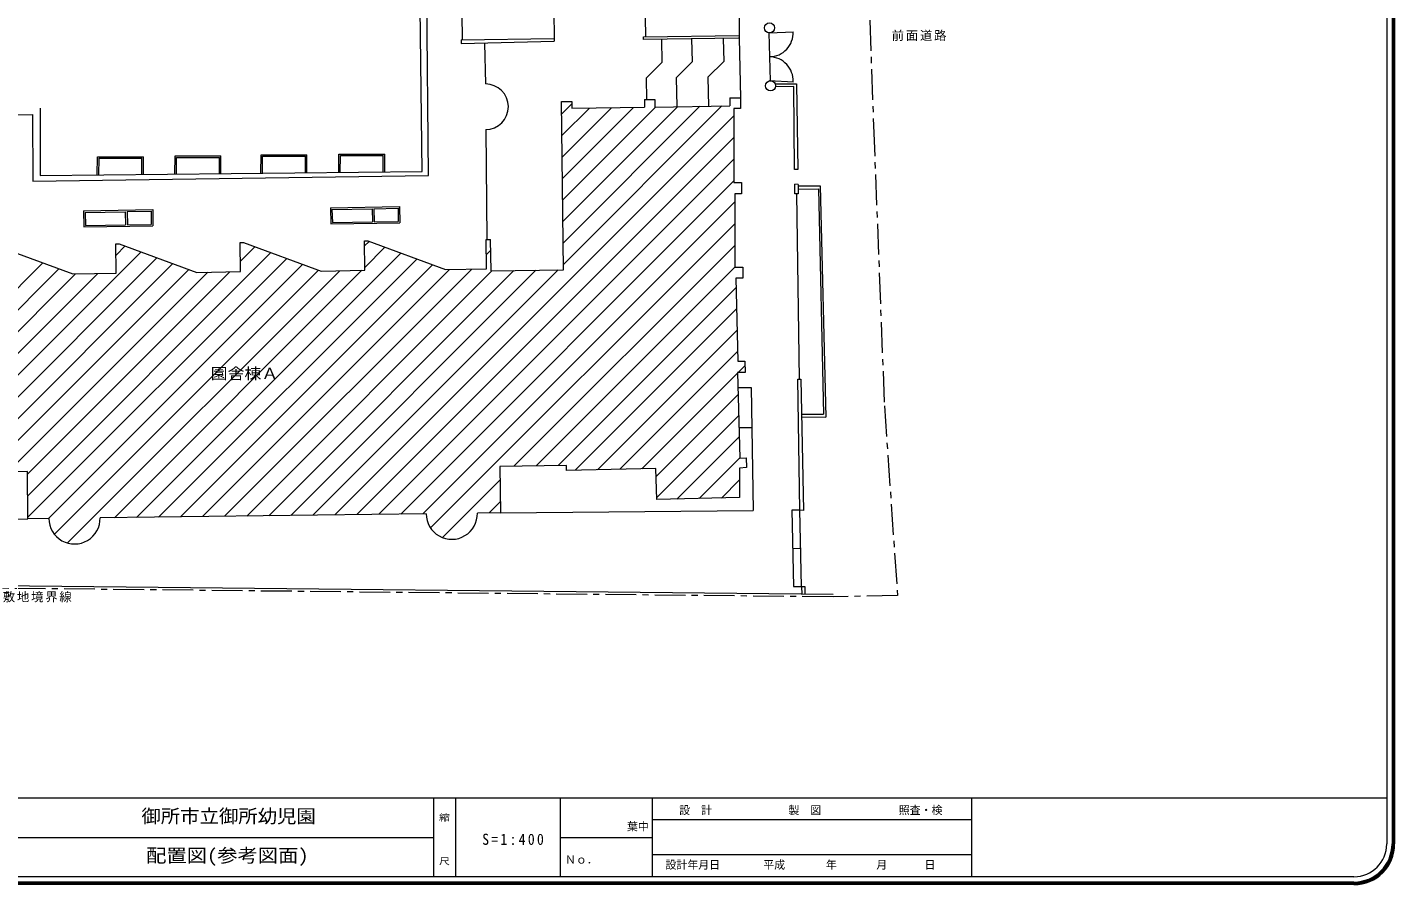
# Model space of a CAD drawing. Units: millimetres, scale not verified. Extents: x -79600 to 2048386, y -55592 to 55461.
# Drawn here: x -9116 to 79785, y -55592 to 148 of the extents above; entities that cross this region are included whole.
import ezdxf
from ezdxf.enums import TextEntityAlignment as Align

# ---------------------------------------------------------------- set-up
doc = ezdxf.new("R2010")
doc.units = ezdxf.units.MM
doc.header["$LTSCALE"] = 400
doc.linetypes.add('CHAIN1', pattern=[8, 5, -1, 1, -1])
doc.layers.add('0-0_0', color=6, linetype='Continuous', lineweight=9)
doc.styles.add('ＭＳ ゴシック', font='')
doc.styles.get('ＭＳ ゴシック').set_extended_font_data('MS Gothic')

msp = doc.modelspace()

# ---------------------------------------------------------------- linework, layer by layer
at = {"layer": '0-0_0', "color": 3}
for p, q in [((79273.4, 52816.8), (79273.4, -52947.4)), ((19089.5, -668.9), (25141.2, -586.2)), ((19089.5, -668.9), (19101.3, -905.1)), ((19101.3, -905.1), (25141.2, -752.2)), ((25141.2, -586.2), (25141.2, -752.2)), ((39200.6, -3325.6), (39123, -206.6)), ((39123.3, -216.2), (40705.8, -144.5)), ((39123.3, -3316), (40705.8, -3387.7)), ((39512.4, -3534.9), (40889.5, -3519.8)), ((40710.2, -3691.1), (39529.8, -3712.2)), ((40774.7, -10679.4), (40777.9, -10058.3)), ((40997.3, -10061.8), (40777.9, -10058.3)), ((40979.7, -10163.7), (42434.8, -10159.9)), ((40994.4, -10365.9), (42317.9, -10358.6)), ((40997.3, -10061.8), (41000.4, -10679.4)), ((42317.9, -10358.6), (42658.9, -25002.4)), ((42434.8, -10159.9), (42797.6, -25186.7)), ((41000.4, -10679.4), (40774.7, -10679.4)), ((41187.6, -25009.2), (42658.9, -25002.4)), ((41187.6, -25174), (42797.6, -25186.7)), ((41218.3, -36209.1), (41425, -36209.1)), ((41218.3, -36209.1), (41233, -36714)), ((41425, -36209.1), (41442.8, -36716.2)), ((79273.4, -49962.2), (-79088.6, -49962.2)), ((17293.3, -49962.2), (17293.3, -55079.8)), ((18714.9, -49962.2), (18714.9, -55079.8)), ((25538.4, -49962.2), (25538.4, -55079.8)), ((31508.9, -49962.2), (31508.9, -55079.8)), ((52263.7, -49962.2), (52263.7, -55079.8)), ((52263.7, -51383.7), (31508.9, -51383.7)), ((-10995.8, -52521), (17293.3, -52521)), ((25538.4, -52521), (31508.9, -52521)), ((52263.7, -53658.2), (31508.9, -53658.2)), ((77141.1, -55079.8), (-76956.3, -55079.8))]:
    msp.add_line(p, q, dxfattribs=at)
at = {"layer": '0-0_0', "color": 7}
for p, q in [((79614.7, 52816.8), (79614.7, -52947.4)), ((79643.1, 52816.8), (79643.1, -52947.4)), ((79671.5, 52816.8), (79671.5, -52947.4)), ((79699.9, 52816.8), (79699.9, -52947.4)), ((79728.3, 52816.8), (79728.3, -52947.4)), ((79756.7, 52816.8), (79756.7, -52947.4)), ((79785.1, 52816.8), (79785.1, -52947.4)), ((36555.6, -4428.6), (36555.6, -4955)), ((26289.7, -4681.4), (26289.7, -5117)), ((26289.7, -5117), (31016.1, -5042.4)), ((31016.1, -4541.3), (31676.2, -4541.3)), ((31016.1, -4541.3), (31016.1, -5042.4)), ((31676.2, -4541.3), (31676.2, -5032)), ((31676.2, -5032), (36555.6, -4955)), ((20713.6, -13648.3), (20995.3, -13648.3)), ((-7717.4, -31788), (-9079.6, -31805.4)), ((16810.7, -31474.8), (-4381.8, -31745.4)), ((21650.6, -31412.9), (20146.1, -31432.2)), ((77141.1, -55591.5), (-76991.6, -55591.5)), ((77141.1, -55563.1), (-76979.8, -55563.1)), ((77141.1, -55534.7), (-76968, -55534.7)), ((77141.1, -55506.3), (-76956.3, -55506.3)), ((77141.1, -55477.9), (-76944.5, -55477.9)), ((77141.1, -55449.5), (-76932.7, -55449.5)), ((77141.1, -55421.1), (-76921, -55421.1))]:
    msp.add_line(p, q, dxfattribs=at)
at = {"layer": '0-0_0'}
for p, q in [((16973.6, -9491.1), (16558.2, 29373)), ((19128.9, 1044.8), (19162.3, -665.3)), ((25114.4, 1178.4), (25141.2, -565.1)), ((31052.6, 807.5), (31074.9, -470.8)), ((37166.1, 867.1), (37166.1, -559.6)), ((32108.2, -620.8), (32144.2, -2134.1)), ((34068, -597.1), (34103.8, -2098.6)), ((36133.7, -572.1), (36169.4, -2071)), ((37166.1, -559.6), (37244, -4428.6)), ((20613.4, -890.9), (20668.8, -3530.3)), ((32144.2, -2134.1), (31113.5, -3164.8)), ((34103.8, -2098.6), (33073.1, -3129.4)), ((36169.4, -2071), (35138.7, -3101.7)), ((31113.5, -3164.8), (31139.9, -4541.3)), ((33073.1, -3129.4), (33109.2, -5009.4)), ((35138.7, -3101.7), (35174.8, -4976.8)), ((36555.6, -4456.6), (36583.6, -4428.6)), ((25620.5, -5492.2), (26289.7, -4823)), ((25637.7, -6889.2), (27427.9, -5099)), ((25654.8, -8286.3), (28864.8, -5076.3)), ((25672, -9683.3), (30301.7, -5053.7)), ((25689.2, -11080.4), (31738.6, -5031)), ((25706.3, -12477.4), (33175.5, -5008.3)), ((25723.5, -13874.5), (34612.3, -4985.6)), ((25740.6, -15271.6), (36049.2, -4963)), ((10875.8, -31550.6), (36828.9, -5597.5)), ((12308.4, -31532.3), (36828.9, -7011.7)), ((20687.2, -6501.9), (20753.6, -13629.3)), ((-4565.2, -9450.5), (-4555.5, -8262.7)), ((-4555.5, -8262.7), (-1569.8, -8262.7)), ((-4465.2, -9449.5), (-4456.3, -8362.7)), ((-4456.3, -8362.7), (-1669.8, -8362.7)), ((-1669.8, -9421), (-1669.8, -8362.7)), ((-1569.8, -9420), (-1569.8, -8262.7)), ((479.4, -9400), (489.1, -8212.2)), ((489.1, -8212.2), (3474.8, -8212.2)), ((579.4, -9398.9), (588.3, -8312.2)), ((588.3, -8312.2), (3374.8, -8312.2)), ((3374.8, -9370.5), (3374.8, -8312.2)), ((3474.8, -9369.4), (3474.8, -8212.2)), ((6071, -9325), (6080.7, -8137.2)), ((6080.7, -8137.2), (9066.4, -8137.2)), ((6171, -9324), (6179.9, -8237.2)), ((6179.9, -8237.2), (8966.4, -8237.2)), ((8966.4, -9295.5), (8966.4, -8237.2)), ((9066.4, -9294.5), (9066.4, -8137.2)), ((11130.8, -9280.1), (11140.5, -8092.4)), ((11140.5, -8092.4), (14126.2, -8092.4)), ((11230.8, -9279.1), (11239.7, -8192.4)), ((11239.7, -8192.4), (14026.2, -8192.4)), ((13740.9, -31514), (36828.9, -8425.9)), ((14026.2, -9250.6), (14026.2, -8192.4)), ((14126.2, -9249.6), (14126.2, -8092.4)), ((15173.4, -31495.7), (36828.9, -9840.1)), ((10586.6, -11596.8), (15088.5, -11510.5)), ((15088.5, -11510.5), (15096.3, -12571.7)), ((16605.9, -31477.4), (36879.6, -11203.7)), ((-5466.6, -11788.8), (-964.8, -11702.6)), ((-5466.6, -11788.8), (-5435.9, -12826.2)), ((-5363.7, -11886.9), (-2754.2, -11836.9)), ((-5363.7, -11886.9), (-5338.8, -12724.8)), ((-2754.2, -11836.9), (-2730.5, -12688.5)), ((-2631, -11834.5), (-1064, -11804.5)), ((-2631, -11834.5), (-2613.8, -12686.9)), ((-1064, -11804.5), (-1057.7, -12665.2)), ((-964.8, -11702.6), (-957, -12763.8)), ((10586.6, -11596.8), (10617.4, -12634.1)), ((10689.6, -11694.8), (13299.1, -11644.8)), ((10689.6, -11694.8), (10714.4, -12532.8)), ((13299.1, -11644.8), (13322.7, -12496.4)), ((13422.2, -11642.4), (14989.2, -11612.4)), ((13422.2, -11642.4), (13439.4, -12494.8)), ((14989.2, -11612.4), (14995.6, -12473.1)), ((-5435.9, -12826.2), (-957, -12763.8)), ((-5338.8, -12724.8), (-2730.5, -12688.5)), ((-2613.8, -12686.9), (-1057.7, -12665.2)), ((10617.4, -12634.1), (15096.3, -12571.7)), ((10714.4, -12532.8), (13322.7, -12496.4)), ((13439.4, -12494.8), (14995.6, -12473.1)), ((17095.1, -32402.4), (36879.6, -12617.9)), ((-3346.6, -14660.3), (-2753.8, -14067.5)), ((4739.3, -15059.7), (5688.9, -14110.1)), ((12806, -14064.1), (13098.4, -13771.7)), ((12825.2, -15459.1), (14131.5, -14152.8)), ((22524, -28387.7), (36879.6, -14032.1)), ((-14313.2, -27041.1), (-1720.6, -14448.5)), ((-14128, -28270.1), (-687.5, -14829.6)), ((-9089.9, -30303.1), (6722, -14491.2)), ((-9080.2, -31707.6), (7755.2, -14872.2)), ((-2016.7, -31715.2), (15164.7, -14533.8)), ((-584.2, -31696.9), (16197.8, -14914.9)), ((20727.2, -14628.2), (21009.9, -14345.5)), ((-20137.6, -27208.7), (-8098.1, -15169.1)), ((-18326.9, -26812.2), (-7064.3, -15549.6)), ((-16897, -26796.5), (-5976.8, -15876.3)), ((-15467.1, -26780.8), (-4536.2, -15849.9)), ((-13196.5, -28752.9), (345.7, -15210.7)), ((-11773.5, -28744.1), (1378.9, -15591.7)), ((-10362, -28746.8), (2609.2, -15775.6)), ((-9099.5, -28898.5), (4049.8, -15749.2)), ((-7746.8, -31788.4), (8788.3, -15253.3)), ((-7355.3, -32811.2), (9821.5, -15634.4)), ((-6507.3, -33377.4), (11195.2, -15674.8)), ((-3449.2, -31733.5), (12635.8, -15648.4)), ((848.3, -31678.6), (17231, -15295.9)), ((2280.8, -31660.3), (18340.9, -15600.2)), ((3713.3, -31642), (19783.2, -15572.1)), ((5145.8, -31623.7), (21081.6, -15688)), ((6578.3, -31605.4), (22518.8, -15665)), ((8010.8, -31587.1), (23955.9, -15642.1)), ((9443.3, -31568.9), (25393.1, -15619.1)), ((23960, -28365.9), (36879.6, -15446.3)), ((25396, -28344.1), (36965.5, -16774.6)), ((26508.6, -28645.8), (36998.1, -18156.3)), ((27953.2, -28615.3), (37030.6, -19537.9)), ((29397.8, -28584.9), (37063.2, -20919.6)), ((37100.5, -22296.5), (37542.4, -21854.6)), ((30842.4, -28554.5), (37060.9, -22336.1)), ((31763.9, -29047.3), (37097.5, -23713.7)), ((37084.2, -23277.6), (37948.6, -23267.3)), ((37948.6, -23267.3), (38074.2, -31269.6)), ((31808.3, -30417.1), (37134.1, -25091.3)), ((33120.8, -30518.8), (37170.8, -26468.9)), ((37989.8, -25891.5), (37135.6, -25891.5)), ((34566.6, -30487.2), (37207.4, -27846.4)), ((17883, -33028.7), (21614.3, -29297.4)), ((36012.4, -30455.6), (37187.1, -29280.9)), ((20903.4, -31422.5), (21638.2, -30687.8)), ((21650.6, -31412.9), (38074.2, -31269.6))]:
    msp.add_line(p, q, dxfattribs=at)
at = {"layer": '0-0_0', "color": 4}
for p, q in [((40887.6, -10679.4), (41072.8, -22727.5)), ((40639.6, -33727.8), (41194.9, -33714.8)), ((43274.2, -36735.2), (-33422.8, -35939.6))]:
    msp.add_line(p, q, dxfattribs=at)
at = {"layer": '0-0_0', "linetype": 'CHAIN1'}
msp.add_lwpolyline([(-32415.4, 29331.8), (-21658, 28791.6), (-9881.6, 28444.6), (-3966.8, 28649.5), (39684.7, 30731.9), (44632.6, 30437.4), (44728, 26205.8), (45903.1, -6228), (46607.3, -24468.8), (47462.9, -36782.4), (43272.6, -36885.1), (-33575.3, -36088), (-32677.5, 17572.2)], close=True, dxfattribs=at)
at = {"layer": '0-0_0'}
for points in [[(-8285.9, -5113.4), (-8285.9, -9488.4), (16550, -9235.3), (16332.1, 8502)], [(30942.4, -635), (30948.2, -472.7), (37165, -380)], [(37166.1, -559.6), (37112.7, -560.3), (30942.4, -635)], [(-28108.4, -19894.5), (-28237.6, -5889.6), (-8780.7, -5527.9), (-8754.9, -9843), (16973.6, -9491.1)], [(-16127, -26806.5), (-16094.2, -30173.7), (-14301.3, -31890.1), (-9079.6, -31805.4)]]:
    msp.add_lwpolyline(points, dxfattribs=at)
at = {"layer": '0-0_0', "color": 3}
msp.add_lwpolyline([(40889.5, -3519.8), (40986, -9101.4), (40769.4, -9099.6), (40710.2, -3691.1)], dxfattribs=at)
at = {"layer": '0-0_0', "color": 7}
for points in [[(36555.6, -4428.6), (37244, -4428.6), (37244, -5127.1), (36828.9, -5127.1), (36828.9, -9945.7), (37314.8, -9945.7), (37314.8, -10674.5), (36879.6, -10674.5), (36879.6, -15455.4), (37404.9, -15455.4), (37404.9, -16152.3), (36950.8, -16152.3), (37078.2, -21559.7), (37538.7, -21559.7), (37547.9, -22296.5), (37059.8, -22296.5), (37208, -27869.2), (37613, -27843.1), (37652.2, -28470.2), (37181.9, -28509.4), (37194.9, -30429.8), (31812.6, -30547.3), (31747.2, -28535.5), (25937.4, -28657.8), (25937.4, -28335.9), (21598.9, -28401.7), (21650.6, -31412.9)], [(21037.9, -15688.7), (25744.8, -15613.5), (25610.6, -4681.4), (26289.7, -4681.4)], [(-12054, -14099.6), (-11075.8, -14073.2), (-6167.1, -15879.8), (-3330.5, -15827.8), (-3356.8, -13922.6), (-3146.5, -13922.6), (1912, -15788.4), (4748.7, -15736.3), (4722.4, -13831.2), (4932.6, -13831.2), (9991.2, -15696.9), (12827.8, -15644.9), (12801.5, -13739.7), (13011.7, -13739.7), (18070.3, -15605.5), (20739.9, -15553.5), (20713.6, -13648.3)], [(21037.9, -15688.7), (20995.8, -13674), (20995.3, -13648.3)], [(-9079.6, -31805.4), (-9100.7, -28721.8), (-10491.4, -28749.4), (-10482.2, -29237.5), (-11136.1, -29246.7), (-11136.1, -28740.2), (-14129.4, -28758.6)]]:
    msp.add_lwpolyline(points, dxfattribs=at)
at = {"layer": '0-0_0', "color": 3}
msp.add_lwpolyline([(40977.6, -22727.5), (41168, -22727.5), (41348.2, -31274.9), (41118.5, -31248.8)], close=True, dxfattribs=at)
at = {"layer": '0-0_0', "color": 4}
msp.add_lwpolyline([(41118.5, -31248.8), (40587.5, -31241.8), (40691.6, -36213.8), (41218.3, -36209.1)], close=True, dxfattribs=at)
at = {"layer": '0-0_0', "color": 3}
for centre in [(39136.3, 110.5), (39208, -3654.1)]:
    msp.add_circle(centre, 327, dxfattribs=at)
for centre, radius, start, end in [((39123.3, -216.2), 1550.4, 271.42497, 2.59423), ((39123.3, -3316), 1550.4, 357.40577, 88.57503), ((77141.1, -52947.4), 2132.3, 270, 0)]:
    msp.add_arc(centre, radius, start, end, dxfattribs=at)
at = {"layer": '0-0_0'}
msp.add_arc((20675.7, -5016.1), 1485.8, 270.4464, 90.26534, dxfattribs=at)
at = {"layer": '0-0_0', "color": 7}
for centre, radius, start, end in [((-6049.5, -31773.5), 1667.9, 180.49939, 0.96407), ((18478.6, -31470.7), 1667.9, 180.13984, 1.32362), ((77141.1, -52947.4), 2558.8, 270, 0), ((77141.1, -52947.4), 2587.2, 270, 0), ((77141.1, -52947.4), 2615.6, 270, 0), ((77141.1, -52947.4), 2644, 270, 0), ((77141.1, -52947.4), 2530.4, 270, 0), ((77141.1, -52947.4), 2502, 270, 0), ((77141.1, -52947.4), 2473.6, 270, 0)]:
    msp.add_arc(centre, radius, start, end, dxfattribs=at)

# ---------------------------------------------------------------- texts
at = {"layer": '0-0_0', "color": 3, "style": 'ＭＳ ゴシック', "width": 1.1}
msp.add_text('園舎棟Ａ', height=733.1, dxfattribs=at).set_placement((2801.1, -22943.4), align=Align.BOTTOM_LEFT)
at = {"layer": '0-0_0', "color": 7, "style": 'ＭＳ ゴシック'}
for s, height, width, p in [('御所市立御所幼児園', 879.8, 1.05, (-1700.5, -51841.6)), ('縮', 416.4, 1.25, (17649.1, -51565)), ('配置図(参考図面)', 879.8, 1.1, (-1390.5, -54400.4)), ('尺', 416.4, 1.25, (17649.1, -54410.6))]:
    msp.add_text(s, height=height, dxfattribs=dict(at, width=width)).set_placement(p, align=Align.BOTTOM_LEFT)
for s, p in [('設\u3000計', (33268.1, -51167.4)), ('製\u3000図', (40366.5, -51167.4)), ('照査・検', (47545.6, -51167.4)), ('葉中', (29870, -52230.7)), ('Ｎｏ．', (25840.8, -54381.9)), ('設計年月日', (32375.7, -54717.4)), ('平成', (38734.1, -54717.4)), ('年', (42804.8, -54717.4)), ('月', (46084.4, -54717.4)), ('日', (49211.5, -54717.4))]:
    msp.add_text(s, height=520.5, dxfattribs=at).set_placement(p, align=Align.BOTTOM_LEFT)
at = {"layer": '0-0_0', "color": 3, "char_height": 586.5, "attachment_point": 7, "style": 'ＭＳ ゴシック'}
for s, insert in [('\\T1.15;前面道路', (47081.7, -737.8)), ('\\T1.15;敷地境界線', (-10709.8, -37241.9))]:
    msp.add_mtext(s, dxfattribs=dict(at, insert=insert))
at = {"layer": '0-0_0', "color": 7, "insert": (20458.1, -53018), "char_height": 728.7, "attachment_point": 7, "style": 'ＭＳ ゴシック'}
msp.add_mtext('\\T1.33;\\W0.9;S=1:400', dxfattribs=at)

doc.saveas('drawing.dxf')
